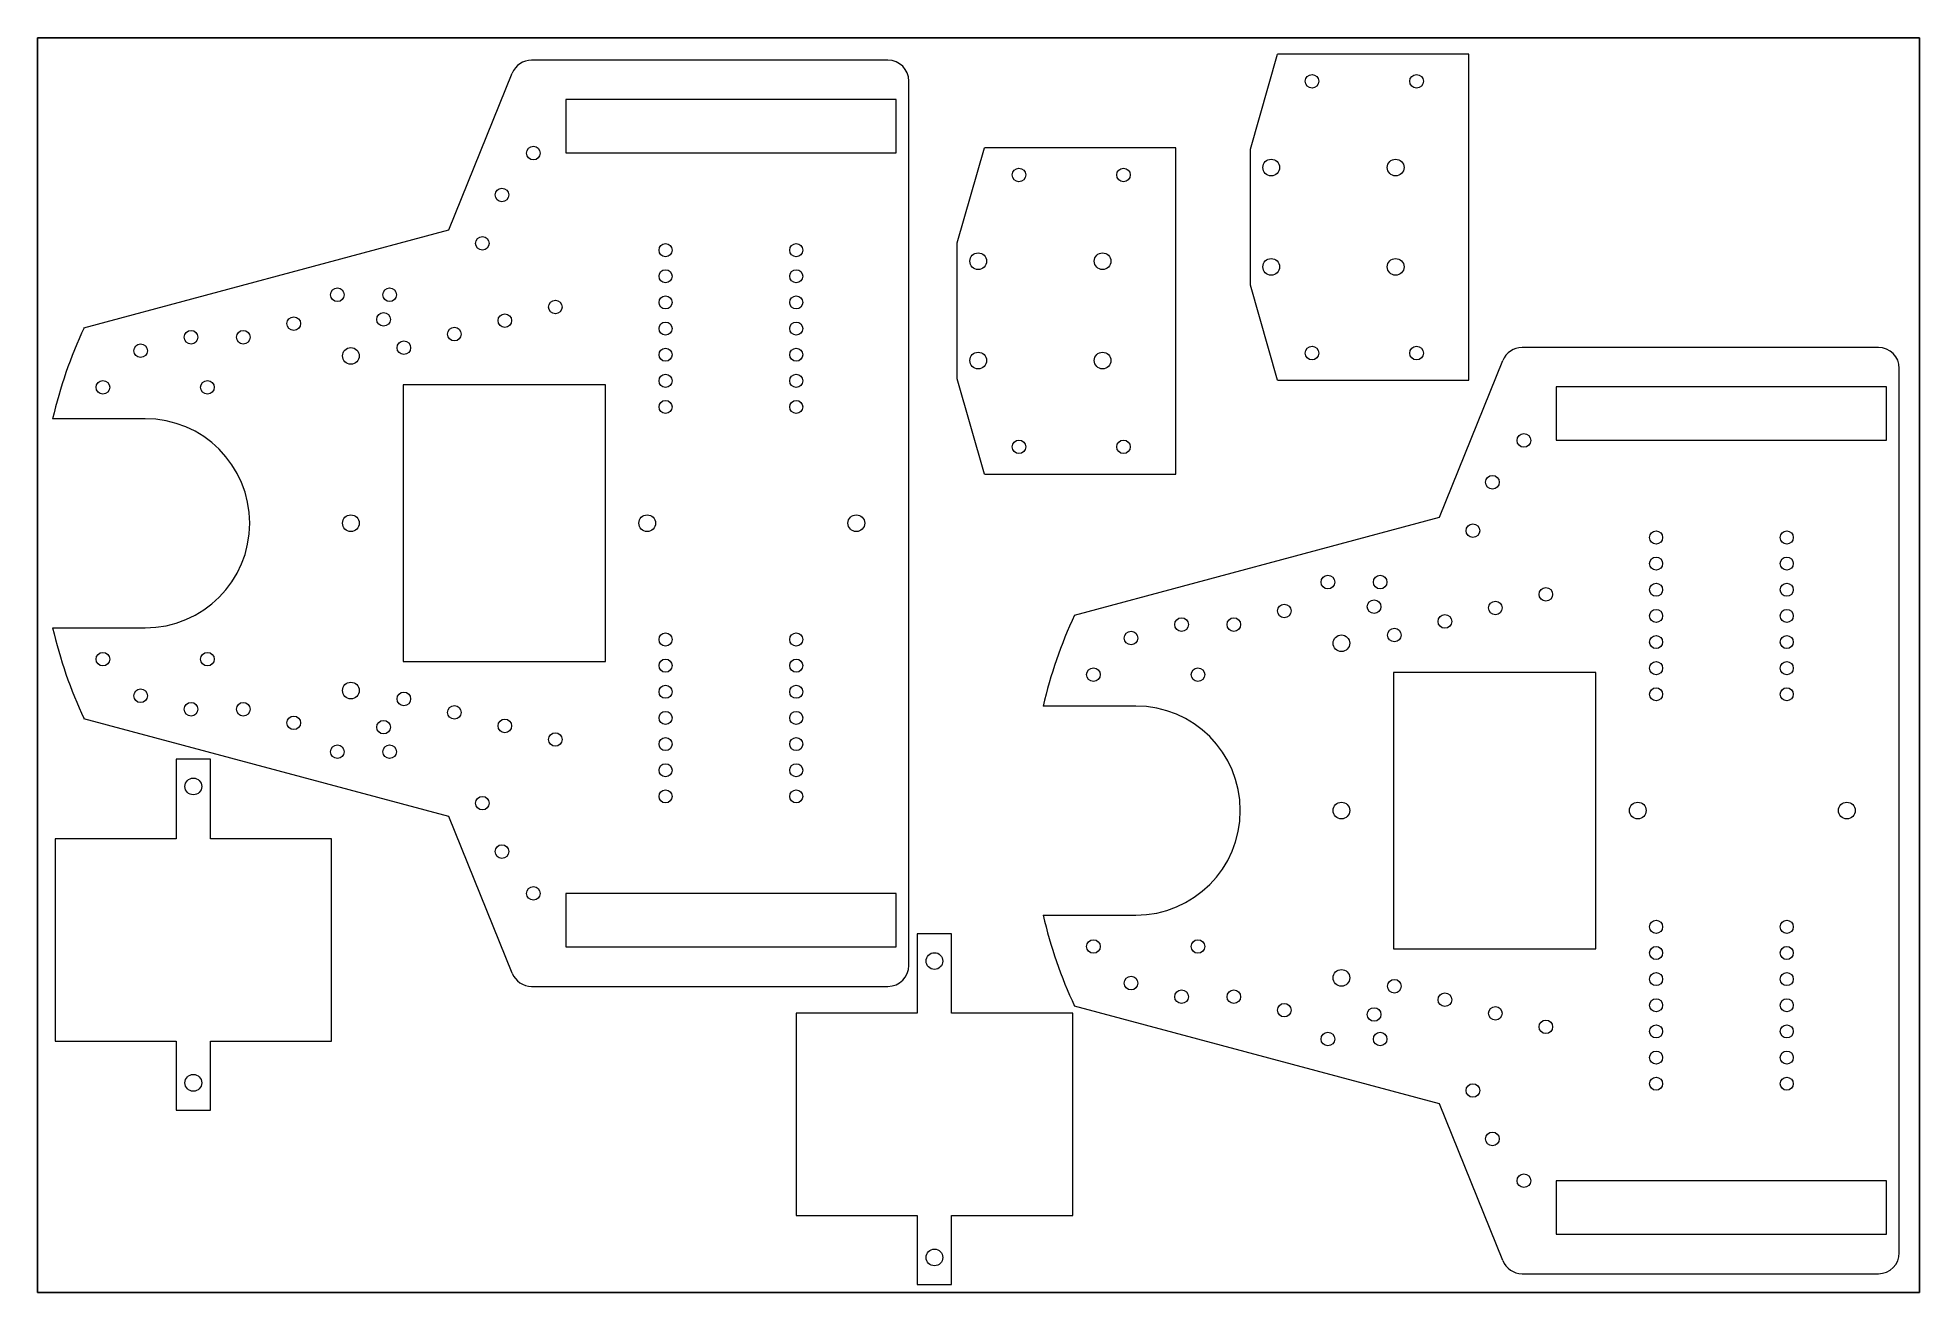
# Model space of a CAD drawing. Header units: inches. Extents: x -4.6 to 13.4, y -7.4 to 4.6.
import ezdxf

# ---------------------------------------------------------------- set-up
doc = ezdxf.new("R2010")
doc.units = ezdxf.units.IN
doc.header["$MEASUREMENT"] = 0

msp = doc.modelspace()

# ---------------------------------------------------------------- linework, layer by layer
at = {"color": 7, "linetype": 'Continuous'}
for p, q in [((-4.583, 4.644), (13.417, 4.644)), ((-4.583, 4.644), (-4.583, -7.356)), ((13.417, 4.644), (13.417, -7.356)), ((-4.583, -7.356), (13.417, -7.356))]:
    msp.add_line(p, q, dxfattribs=at)
at = {"color": 7, "linetype": 'Continuous', "lineweight": 15}
for p, q in [((3.55, 4.429), (0.142, 4.429)), ((7.017, 3.577), (7.278, 4.487)), ((9.107, 4.487), (7.278, 4.487)), ((9.107, 1.367), (9.107, 4.487)), ((-0.649, 2.806), (-0.044, 4.304)), ((3.75, -4.229), (3.75, 4.229)), ((3.628, 4.052), (0.468, 4.052)), ((0.468, 4.052), (0.468, 3.542)), ((3.628, 3.542), (3.628, 4.052)), ((0.468, 3.542), (3.628, 3.542)), ((4.214, 2.681), (4.475, 3.591)), ((6.304, 3.591), (4.475, 3.591)), ((6.304, 0.471), (6.304, 3.591)), ((7.017, 2.277), (7.017, 3.577)), ((-4.14, 1.87), (-0.649, 2.806)), ((4.214, 1.381), (4.214, 2.681)), ((7.278, 1.367), (7.017, 2.277)), ((13.025, 1.681), (9.617, 1.681)), ((8.826, 0.058), (9.431, 1.556)), ((13.225, -6.977), (13.225, 1.481)), ((0.848, 1.323), (-1.087, 1.323)), ((-1.087, 1.323), (-1.087, -1.323)), ((0.848, -1.323), (0.848, 1.323)), ((4.475, 0.471), (4.214, 1.381)), ((7.278, 1.367), (9.107, 1.367)), ((9.943, 1.304), (9.943, 0.794)), ((13.103, 1.304), (9.943, 1.304)), ((13.103, 0.794), (13.103, 1.304)), ((-3.554, 1), (-4.44, 1)), ((9.943, 0.794), (13.103, 0.794)), ((4.475, 0.471), (6.304, 0.471)), ((5.335, -0.878), (8.826, 0.058)), ((-4.44, -1), (-3.554, -1)), ((-1.087, -1.323), (0.848, -1.323)), ((10.323, -1.426), (8.388, -1.426)), ((8.388, -1.426), (8.388, -4.071)), ((10.323, -4.071), (10.323, -1.426)), ((5.921, -1.748), (5.035, -1.748)), ((-0.649, -2.806), (-4.14, -1.87)), ((-3.259, -2.257), (-3.259, -3.017)), ((-2.929, -2.257), (-3.259, -2.257)), ((-2.929, -3.017), (-2.929, -2.257)), ((-0.044, -4.304), (-0.649, -2.806)), ((-4.417, -3.017), (-4.417, -4.952)), ((-3.259, -3.017), (-4.417, -3.017)), ((-1.772, -3.017), (-2.929, -3.017)), ((-1.772, -4.952), (-1.772, -3.017)), ((3.628, -3.542), (0.468, -3.542)), ((0.468, -3.542), (0.468, -4.052)), ((3.628, -4.052), (3.628, -3.542)), ((5.035, -3.748), (5.921, -3.748)), ((3.83, -3.927), (3.83, -4.687)), ((4.16, -3.927), (3.83, -3.927)), ((4.16, -4.687), (4.16, -3.927)), ((0.468, -4.052), (3.628, -4.052)), ((8.388, -4.071), (10.323, -4.071)), ((0.142, -4.429), (3.55, -4.429)), ((8.826, -5.554), (5.335, -4.619)), ((3.83, -4.687), (2.673, -4.687)), ((2.673, -4.687), (2.673, -6.622)), ((5.318, -4.687), (4.16, -4.687)), ((5.318, -6.622), (5.318, -4.687)), ((-4.417, -4.952), (-3.259, -4.952)), ((-3.259, -4.952), (-3.259, -5.612)), ((-2.929, -4.952), (-1.772, -4.952)), ((-2.929, -5.612), (-2.929, -4.952)), ((9.431, -7.052), (8.826, -5.554)), ((-3.259, -5.612), (-2.929, -5.612)), ((13.103, -6.29), (9.943, -6.29)), ((9.943, -6.29), (9.943, -6.8)), ((13.103, -6.8), (13.103, -6.29)), ((2.673, -6.622), (3.83, -6.622)), ((3.83, -6.622), (3.83, -7.282)), ((4.16, -6.622), (5.318, -6.622)), ((4.16, -7.282), (4.16, -6.622)), ((9.943, -6.8), (13.103, -6.8)), ((9.617, -7.177), (13.025, -7.177)), ((3.83, -7.282), (4.16, -7.282))]:
    msp.add_line(p, q, dxfattribs=at)
for centre, radius in [((7.607, 4.227), 0.065), ((8.607, 4.227), 0.065), ((0.159, 3.54), 0.065), ((7.217, 3.402), 0.08), ((8.407, 3.402), 0.08), ((4.804, 3.331), 0.065), ((5.804, 3.331), 0.065), ((-0.142, 3.14), 0.065), ((-0.329, 2.677), 0.065), ((1.423, 2.612), 0.0625), ((2.673, 2.612), 0.0625), ((4.414, 2.506), 0.08), ((5.604, 2.506), 0.08), ((7.217, 2.452), 0.08), ((8.407, 2.452), 0.08), ((1.423, 2.362), 0.0625), ((2.673, 2.362), 0.0625), ((-1.716, 2.185), 0.065), ((-1.216, 2.185), 0.065), ((1.423, 2.112), 0.0625), ((2.673, 2.112), 0.0625), ((-1.274, 1.95), 0.065), ((-0.114, 1.938), 0.065), ((0.369, 2.068), 0.065), ((-3.116, 1.779), 0.065), ((-2.616, 1.779), 0.065), ((-2.133, 1.909), 0.065), ((-0.597, 1.809), 0.065), ((1.423, 1.862), 0.0625), ((2.673, 1.862), 0.0625), ((-3.598, 1.65), 0.065), ((-1.587, 1.6), 0.08), ((-1.08, 1.679), 0.065), ((1.423, 1.612), 0.0625), ((2.673, 1.612), 0.0625), ((4.414, 1.556), 0.08), ((5.604, 1.556), 0.08), ((7.607, 1.627), 0.065), ((8.607, 1.627), 0.065), ((-3.959, 1.3), 0.065), ((-2.959, 1.3), 0.065), ((1.423, 1.362), 0.0625), ((2.673, 1.362), 0.0625), ((1.423, 1.112), 0.0625), ((2.673, 1.112), 0.0625), ((4.804, 0.731), 0.065), ((5.804, 0.731), 0.065), ((9.634, 0.792), 0.065), ((9.333, 0.392), 0.065), ((-1.587, 0), 0.08), ((1.248, 0), 0.08), ((3.248, 0), 0.08), ((9.146, -0.071), 0.065), ((10.898, -0.136), 0.0625), ((12.148, -0.136), 0.0625), ((10.898, -0.386), 0.0625), ((12.148, -0.386), 0.0625), ((7.759, -0.563), 0.065), ((8.259, -0.563), 0.065), ((9.844, -0.68), 0.065), ((10.898, -0.636), 0.0625), ((12.148, -0.636), 0.0625), ((7.342, -0.839), 0.065), ((8.201, -0.798), 0.065), ((8.878, -0.939), 0.065), ((9.361, -0.81), 0.065), ((10.898, -0.886), 0.0625), ((12.148, -0.886), 0.0625), ((1.423, -1.112), 0.0625), ((2.673, -1.112), 0.0625), ((5.876, -1.098), 0.065), ((6.359, -0.969), 0.065), ((6.859, -0.969), 0.065), ((7.888, -1.148), 0.08), ((8.395, -1.069), 0.065), ((10.898, -1.136), 0.0625), ((12.148, -1.136), 0.0625), ((-3.959, -1.3), 0.065), ((-2.959, -1.3), 0.065), ((1.423, -1.362), 0.0625), ((2.673, -1.362), 0.0625), ((5.516, -1.448), 0.065), ((6.516, -1.448), 0.065), ((10.898, -1.386), 0.0625), ((12.148, -1.386), 0.0625), ((-3.598, -1.65), 0.065), ((-1.587, -1.6), 0.08), ((-1.08, -1.68), 0.065), ((1.423, -1.612), 0.0625), ((2.673, -1.612), 0.0625), ((10.898, -1.636), 0.0625), ((12.148, -1.636), 0.0625), ((-3.116, -1.779), 0.065), ((-2.616, -1.779), 0.065), ((-0.597, -1.809), 0.065), ((1.423, -1.862), 0.0625), ((2.673, -1.862), 0.0625), ((-2.133, -1.909), 0.065), ((-1.274, -1.95), 0.065), ((-0.114, -1.938), 0.065), ((-1.716, -2.185), 0.065), ((-1.216, -2.185), 0.065), ((0.369, -2.068), 0.065), ((1.423, -2.112), 0.0625), ((2.673, -2.112), 0.0625), ((1.423, -2.362), 0.0625), ((2.673, -2.362), 0.0625), ((-3.094, -2.517), 0.08), ((-0.329, -2.677), 0.065), ((1.423, -2.612), 0.0625), ((2.673, -2.612), 0.0625), ((7.888, -2.748), 0.08), ((10.723, -2.748), 0.08), ((12.723, -2.748), 0.08), ((-0.142, -3.14), 0.065), ((0.159, -3.54), 0.065), ((10.898, -3.86), 0.0625), ((12.148, -3.86), 0.0625), ((3.995, -4.187), 0.08), ((5.516, -4.048), 0.065), ((6.516, -4.048), 0.065), ((10.898, -4.11), 0.0625), ((12.148, -4.11), 0.0625), ((7.888, -4.348), 0.08), ((10.898, -4.36), 0.0625), ((12.148, -4.36), 0.0625), ((5.876, -4.398), 0.065), ((6.359, -4.528), 0.065), ((6.859, -4.528), 0.065), ((8.395, -4.428), 0.065), ((8.878, -4.557), 0.065), ((7.342, -4.657), 0.065), ((8.201, -4.698), 0.065), ((9.361, -4.687), 0.065), ((10.898, -4.61), 0.0625), ((12.148, -4.61), 0.0625), ((9.844, -4.816), 0.065), ((10.898, -4.86), 0.0625), ((12.148, -4.86), 0.0625), ((7.759, -4.933), 0.065), ((8.259, -4.933), 0.065), ((10.898, -5.11), 0.0625), ((12.148, -5.11), 0.0625), ((-3.094, -5.352), 0.08), ((9.146, -5.425), 0.065), ((10.898, -5.36), 0.0625), ((12.148, -5.36), 0.0625), ((9.333, -5.888), 0.065), ((9.634, -6.288), 0.065), ((3.995, -7.022), 0.08)]:
    msp.add_circle(centre, radius, dxfattribs=at)
for centre, radius, start, end in [((0.142, 4.229), 0.2, 90, 158), ((3.55, 4.229), 0.2, 0, 90), ((-0.125, 0), 4.429, 155.0201, 166.9514), ((9.617, 1.481), 0.2, 90, 158), ((13.025, 1.481), 0.2, 0, 90), ((-3.554, 0), 1, 270, 90), ((9.35, -2.748), 4.429, 155.0201, 166.9514), ((-0.125, 0), 4.429, 193.0486, 204.9799), ((5.921, -2.748), 1, 270, 90), ((9.35, -2.748), 4.429, 193.0486, 204.9799), ((0.142, -4.229), 0.2, 202, 270), ((3.55, -4.229), 0.2, 270, 0), ((13.025, -6.977), 0.2, 270, 0), ((9.617, -6.977), 0.2, 202, 270)]:
    msp.add_arc(centre, radius, start, end, dxfattribs=at)

doc.saveas('drawing.dxf')
